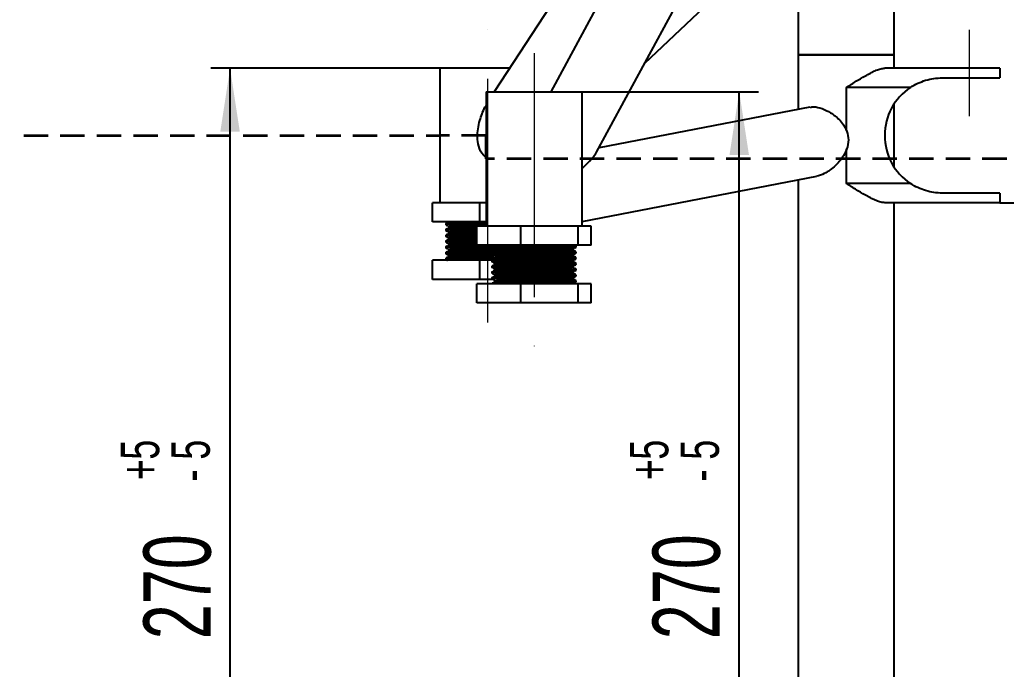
# Model space of a CAD drawing. Header units: millimetres. Extents: x -1160 to 841, y -1082 to 594.
# Drawn here: x 568.2 to 619.6, y 230.1 to 263.9 of the extents above; entities that cross this region are included whole.
import ezdxf

# ---------------------------------------------------------------- set-up
doc = ezdxf.new("R2010")
doc.units = ezdxf.units.MM
doc.linetypes.add('CENTERX2', pattern=[20.32, 12.7, -2.54, 2.54, -2.54])
doc.linetypes.add('HIDDEN', pattern=[1.905, 1.27, -0.635])
doc.layers.add('FORMAT', color=7, linetype='Continuous')
doc.styles.add('SLDTEXTSTYLE1', font='TXT', dxfattribs={"width": 0.7})
doc.dimstyles.new('SLDDIMSTYLE5', dxfattribs={"dimtxt": 3.5, "dimasz": 3.302, "dimexe": 0, "dimexo": 0.0625, "dimgap": 0.875, "dimtad": 1, "dimdec": 0, "dimlfac": 5, "dimrnd": 1e-09, "dimzin": 12, "dimdsep": 46, "dimtxsty": 'SLDTEXTSTYLE1', "dimsah": 1, "dimcen": 0.09, "dimadec": 0, "dimazin": 3, "dimtol": 1, "dimtp": 5, "dimtm": 5, "dimtfac": 1, "dimtdec": 0, "dimtofl": 0, "dimtmove": 0, "dimatfit": 3, "dimfxl": 0, "dimfrac": 2, "dimtolj": 1, "dimtzin": 12, "dimarcsym": 0})
doc.dimstyles.new('SLDDIMSTYLE9', dxfattribs={"dimtxt": 3.5, "dimasz": 3.302, "dimexe": 0, "dimexo": 0.0625, "dimgap": 0.875, "dimtad": 1, "dimdec": 0, "dimlfac": 5, "dimrnd": 1e-09, "dimzin": 12, "dimdsep": 46, "dimtxsty": 'SLDTEXTSTYLE1', "dimsah": 1, "dimcen": 0.09, "dimadec": 0, "dimazin": 3, "dimtol": 1, "dimtp": 2, "dimtfac": 1, "dimtdec": 0, "dimtofl": 0, "dimtmove": 0, "dimatfit": 3, "dimfxl": 0, "dimfrac": 2, "dimtolj": 1, "dimarcsym": 0})

# ---------------------------------------------------------------- blocks, each defined once
blk = doc.blocks.new('_D_23')
at = {"layer": 'FORMAT'}
for p, q in [((619.262, 254.384), (642.262, 254.384)), ((641.262, 220.784), (641.262, 254.384)), ((619.262, 220.784), (642.262, 220.784))]:
    blk.add_line(p, q, dxfattribs=at)
for points in [[(641.262, 254.384), (640.754, 251.082), (641.77, 251.082)], [(641.262, 220.784), (641.77, 224.086), (640.754, 224.086)]]:
    blk.add_solid(points, dxfattribs=at)
at = {"layer": 'FORMAT', "attachment_point": 1, "rotation": 90, "style": 'SLDTEXTSTYLE1'}
for s, insert, char_height in [('2', (635.571, 242.468), 2), ('0', (638.207, 242.468), 2), ('+', (635.571, 241.474), 2), ('168', (636.751, 234.007), 3.5)]:
    blk.add_mtext(s, dxfattribs=dict(at, insert=insert, char_height=char_height))
blk = doc.blocks.new('_D_24')
at = {"layer": 'FORMAT'}
for p, q in [((597.05, 260.164), (606.687, 260.164)), ((605.687, 206.196), (605.687, 260.164)), ((597.507, 206.196), (606.687, 206.196))]:
    blk.add_line(p, q, dxfattribs=at)
for points in [[(605.687, 260.164), (605.179, 256.862), (606.195, 256.862)], [(605.687, 206.196), (606.195, 209.498), (605.179, 209.498)]]:
    blk.add_solid(points, dxfattribs=at)
at = {"layer": 'FORMAT', "attachment_point": 1, "rotation": 90, "style": 'SLDTEXTSTYLE1'}
for s, insert, char_height in [('5', (599.996, 240.998), 2), ('5', (602.632, 240.998), 2), ('+', (599.996, 239.933), 2), ('-', (602.632, 239.862), 2), ('270', (601.175, 231.646), 3.5)]:
    blk.add_mtext(s, dxfattribs=dict(at, insert=insert, char_height=char_height))
blk = doc.blocks.new('_D_25')
at = {"layer": 'FORMAT'}
for p, q in [((590.551, 261.384), (578.171, 261.384)), ((579.171, 207.418), (579.171, 261.384)), ((590.108, 207.418), (578.171, 207.418))]:
    blk.add_line(p, q, dxfattribs=at)
for points in [[(579.171, 261.384), (578.663, 258.082), (579.679, 258.082)], [(579.171, 207.418), (579.679, 210.72), (578.663, 210.72)]]:
    blk.add_solid(points, dxfattribs=at)
at = {"layer": 'FORMAT', "attachment_point": 1, "rotation": 90, "style": 'SLDTEXTSTYLE1'}
for s, insert, char_height in [('5', (573.479, 240.998), 2), ('5', (576.115, 240.998), 2), ('+', (573.479, 239.933), 2), ('-', (576.115, 239.862), 2), ('270', (574.659, 231.646), 3.5)]:
    blk.add_mtext(s, dxfattribs=dict(at, insert=insert, char_height=char_height))
blk = doc.blocks.new('_D_41')
at = {"layer": 'FORMAT'}
for p, q in [((615.61, 292.275), (648.262, 292.275)), ((647.262, 167.893), (647.262, 292.275)), ((613.171, 167.893), (648.262, 167.893))]:
    blk.add_line(p, q, dxfattribs=at)
for points in [[(647.262, 292.275), (646.754, 288.973), (647.77, 288.973)], [(647.262, 167.893), (647.77, 171.195), (646.754, 171.195)]]:
    blk.add_solid(points, dxfattribs=at)
at = {"layer": 'FORMAT', "attachment_point": 1, "rotation": 90, "style": 'SLDTEXTSTYLE1'}
for s, insert, char_height in [('5', (641.571, 238.689), 2), ('5', (644.207, 238.689), 2), ('+', (641.571, 237.624), 2), ('-', (644.207, 237.553), 2), ('620', (642.751, 229.338), 3.5)]:
    blk.add_mtext(s, dxfattribs=dict(at, insert=insert, char_height=char_height))

msp = doc.modelspace()

# ---------------------------------------------------------------- linework, layer by layer
at = {"color": 7, "linetype": 'Continuous', "lineweight": 25}
for p, q in [((606.81232, 281.332134), (592.928417, 260.164384)), ((607.388, 281.454595), (595.87441, 260.164384)), ((598.260451, 257.008526), (609.847658, 278.434866)), ((600.765823, 261.641303), (608.762283, 269.219535)), ((608.762283, 266.598559), (608.762283, 262.083893)), ((613.762283, 262.083893), (613.762283, 266.598559)), ((608.762283, 262.083893), (608.762283, 259.237136)), ((611.262283, 262.083893), (608.762283, 262.083893)), ((608.762283, 262.083893), (613.762283, 262.083893)), ((613.762283, 262.083893), (611.262283, 262.083893)), ((613.762283, 261.383893), (613.762283, 262.083893)), ((590.101343, 261.383748), (590.101343, 254.383748)), ((593.728197, 261.383748), (590.101343, 261.383748)), ((619.262283, 261.383893), (613.262283, 261.383893)), ((619.262283, 261.383893), (619.262283, 260.883893)), ((616.262283, 260.883893), (619.262283, 260.883893)), ((592.500483, 260.164384), (592.500483, 253.164384)), ((592.500483, 260.164384), (597.500483, 260.164384)), ((597.500483, 253.164384), (597.500483, 260.164384)), ((611.262283, 260.383893), (611.262283, 258.122712)), ((614.60397, 260.383893), (611.262283, 260.383893)), ((613.762283, 256.22558), (613.762283, 259.542205)), ((609.36976, 259.353669), (598.3896, 257.247339)), ((611.262283, 257.180351), (611.262283, 255.383893)), ((597.500483, 253.41114), (609.725907, 255.756349)), ((608.762283, 255.571497), (608.762283, 224.403672)), ((614.60397, 255.383893), (611.262283, 255.383893)), ((619.262283, 254.883893), (616.262283, 254.883893)), ((619.262283, 254.883893), (619.262283, 254.383893)), ((589.714641, 253.383748), (589.714641, 254.383748)), ((592.177902, 254.383748), (589.714641, 254.383748)), ((592.177902, 253.383748), (592.177902, 254.383748)), ((592.500483, 254.383748), (592.177902, 254.383748)), ((619.262283, 254.383893), (613.262283, 254.383893)), ((613.762283, 227.783893), (613.762283, 254.383893)), ((592.177902, 253.383748), (589.714641, 253.383748)), ((590.563723, 253.383748), (590.563723, 253.372529)), ((592.500483, 253.383748), (592.177902, 253.383748)), ((590.401343, 253.27776), (590.401343, 253.24026)), ((590.401343, 252.97776), (590.401343, 252.94026)), ((590.563723, 253.14651), (590.563723, 253.072529)), ((590.563723, 252.84651), (590.563723, 252.772529)), ((592.023616, 252.164384), (592.023616, 253.164384)), ((594.314358, 253.164384), (592.023616, 253.164384)), ((594.314358, 252.164384), (594.314358, 253.164384)), ((597.291224, 253.164384), (594.314358, 253.164384)), ((597.291224, 252.164384), (597.291224, 253.164384)), ((597.977349, 253.164384), (597.291224, 253.164384)), ((597.977349, 252.164384), (597.977349, 253.164384)), ((590.401343, 252.67776), (590.401343, 252.64026)), ((590.401343, 252.37776), (590.401343, 252.34026)), ((590.563723, 252.54651), (590.563723, 252.472529)), ((590.401343, 252.07776), (590.401343, 252.04026)), ((590.401343, 251.77776), (590.401343, 251.74026)), ((590.563723, 252.24651), (590.563723, 252.172529)), ((590.563723, 251.94651), (590.563723, 251.872529)), ((594.314358, 252.164384), (592.023616, 252.164384)), ((592.800483, 251.962507), (592.800483, 251.925007)), ((592.90405, 252.164384), (592.962862, 252.130402)), ((592.962862, 252.131321), (592.962862, 252.057197)), ((592.962862, 251.831321), (592.962862, 251.757197)), ((597.291224, 252.164384), (594.314358, 252.164384)), ((597.038103, 251.906321), (597.038103, 251.980402)), ((597.200483, 252.075007), (597.200483, 252.112507)), ((597.200483, 251.775007), (597.200483, 251.812507)), ((597.977349, 252.164384), (597.291224, 252.164384)), ((589.714641, 250.383748), (589.714641, 251.383748)), ((592.177902, 251.383748), (589.714641, 251.383748)), ((590.401343, 251.47776), (590.401343, 251.44026)), ((590.563723, 251.64651), (590.563723, 251.572529)), ((592.177902, 250.383748), (592.177902, 251.383748)), ((592.835733, 251.383748), (592.177902, 251.383748)), ((592.800483, 251.662507), (592.800483, 251.625007)), ((592.800483, 251.362507), (592.800483, 251.325007)), ((592.962862, 251.531321), (592.962862, 251.457197)), ((597.038103, 251.606321), (597.038103, 251.680402)), ((597.038103, 251.306321), (597.038103, 251.380402)), ((597.200483, 251.475007), (597.200483, 251.512507)), ((592.800483, 251.062507), (592.800483, 251.025007)), ((592.800483, 250.762507), (592.800483, 250.725007)), ((592.962862, 251.231321), (592.962862, 251.157197)), ((592.962862, 250.931321), (592.962862, 250.857197)), ((597.038103, 251.006321), (597.038103, 251.080402)), ((597.038103, 250.706321), (597.038103, 250.780402)), ((597.200483, 251.175007), (597.200483, 251.212507)), ((597.200483, 250.875007), (597.200483, 250.912507)), ((592.177902, 250.383748), (589.714641, 250.383748)), ((592.870534, 250.383748), (592.177902, 250.383748)), ((592.800483, 250.462507), (592.800483, 250.425007)), ((592.962862, 250.631321), (592.962862, 250.557197)), ((592.962862, 250.331321), (592.962862, 250.257197)), ((597.038103, 250.406321), (597.038103, 250.480402)), ((597.200483, 250.575007), (597.200483, 250.612507)), ((597.200483, 250.275007), (597.200483, 250.312507)), ((592.023616, 249.164384), (592.023616, 250.164384)), ((594.314358, 250.164384), (592.023616, 250.164384)), ((594.314358, 249.164384), (594.314358, 250.164384)), ((597.291224, 250.164384), (594.314358, 250.164384)), ((597.038103, 250.164384), (597.038103, 250.180402)), ((597.291224, 249.164384), (597.291224, 250.164384)), ((597.977349, 250.164384), (597.291224, 250.164384)), ((597.977349, 249.164384), (597.977349, 250.164384)), ((594.314358, 249.164384), (592.023616, 249.164384)), ((597.291224, 249.164384), (594.314358, 249.164384)), ((597.977349, 249.164384), (597.291224, 249.164384))]:
    msp.add_line(p, q, dxfattribs=at)
at = {"color": 7, "linetype": 'CENTERX2', "lineweight": 18}
for p, q in [((617.662283, 263.383893), (617.662283, 258.883893)), ((595.000483, 262.164384), (595.000483, 246.918769))]:
    msp.add_line(p, q, dxfattribs=at)
at = {"color": 7, "linetype": 'HIDDEN', "lineweight": 35}
for p, q in [((551.27835, 257.883748), (590.101343, 257.883748)), ((592.500483, 257.883748), (590.101343, 257.883748)), ((592.500483, 256.664384), (592.500483, 257.883748)), ((623.426691, 256.664384), (592.500483, 256.664384))]:
    msp.add_line(p, q, dxfattribs=at)
at = {"color": 7, "linetype": 'Continuous', "lineweight": 25}
msp.add_arc((616.262283, 257.883893), 3, 123.5573098, 236.4426902, dxfattribs=at)
msp.add_ellipse((595.000483, 254.764384), major_axis=(3.288682, 2.409375), ratio=0.118075287, start_param=5.485350929, end_param=6.039128074, dxfattribs=at)
for points, knots in [([(611.262283, 260.383893), (611.284657, 260.398043), (611.307457, 260.412464), (611.352563, 260.440979), (611.375079, 260.455208), (611.442529, 260.497797), (611.487363, 260.526058), (611.621527, 260.610348), (611.710521, 260.665888), (611.887933, 260.775043), (611.97635, 260.828663), (612.152956, 260.933152), (612.240692, 260.983738), (612.412593, 261.078944), (612.497151, 261.123814), (612.622052, 261.185746), (612.663362, 261.205489), (612.74536, 261.242849), (612.786036, 261.260451), (612.905254, 261.308702), (612.981627, 261.335178), (613.091454, 261.363432), (613.127442, 261.370945), (613.196968, 261.381179), (613.230322, 261.383893), (613.262283, 261.383893)], [0, 0, 0, 0, 0.03125, 0.03125, 0.0625, 0.0625, 0.125, 0.125, 0.25, 0.25, 0.375, 0.375, 0.5, 0.5, 0.625, 0.625, 0.6875, 0.6875, 0.75, 0.75, 0.875, 0.875, 0.9375, 0.9375, 1, 1, 1, 1]), ([(614.60397, 260.383893), (614.727662, 260.465941), (614.855401, 260.537557), (615.119327, 260.661465), (615.255711, 260.713804), (615.537038, 260.798615), (615.679384, 260.830329), (615.967872, 260.87297), (616.11402, 260.883893), (616.262283, 260.883893)], [0, 0, 0, 0, 0.25, 0.25, 0.5, 0.5, 0.75, 0.75, 1, 1, 1, 1]), ([(592.494974, 256.74395), (592.452042, 256.778593), (592.269168, 256.926162), (592.105126, 257.305638), (592.035474, 257.78276), (592.073655, 258.235868), (592.198387, 258.757302), (592.335749, 259.171198), (592.481365, 259.414436), (592.500483, 259.44637)], [0, 0, 0, 0, 0.0567144808, 0.2415835961, 0.4062762512, 0.55483504, 0.7072065416, 0.9615609107, 1, 1, 1, 1]), ([(609.382556, 259.33549), (609.412408, 259.347533), (609.546127, 259.401481), (609.888193, 259.333523), (610.345933, 259.149987), (610.820145, 258.81439), (611.190665, 258.379274), (611.379503, 257.882693), (611.37483, 257.386081), (611.158846, 256.834117), (610.805341, 256.392244), (610.428361, 256.075948), (610.091751, 255.86225), (609.856918, 255.7949), (609.726173, 255.757403)], [0, 0, 0, 0, 0.0264398992, 0.1184341597, 0.207420321, 0.3049213294, 0.4154476759, 0.4925301949, 0.5699168576, 0.6620198411, 0.78882024, 0.8520487767, 0.9176270975, 1, 1, 1, 1]), ([(613.262283, 254.383893), (613.198119, 254.383893), (613.129275, 254.394686), (613.019091, 254.422938), (612.981129, 254.434441), (612.904424, 254.46054), (612.865498, 254.475178), (612.747003, 254.523124), (612.665726, 254.560425), (612.540337, 254.622538), (612.497823, 254.644355), (612.412616, 254.689328), (612.369858, 254.712512), (612.155195, 254.83139), (611.980676, 254.935718), (611.712996, 255.100357), (611.62283, 255.15662), (611.487847, 255.241422), (611.442814, 255.269809), (611.375175, 255.312517), (611.352613, 255.326775), (611.307455, 255.355323), (611.28465, 255.369747), (611.262283, 255.383893)], [0, 0, 0, 0, 0.125, 0.125, 0.1875, 0.1875, 0.25, 0.25, 0.375, 0.375, 0.4375, 0.4375, 0.5, 0.5, 0.75, 0.75, 0.875, 0.875, 0.9375, 0.9375, 0.96875, 0.96875, 1, 1, 1, 1]), ([(616.262283, 254.883893), (616.114015, 254.883893), (615.967873, 254.894816), (615.679418, 254.93745), (615.537099, 254.969157), (615.25584, 255.053937), (615.119365, 255.106304), (614.855405, 255.230225), (614.727659, 255.301847), (614.60397, 255.383893)], [0, 0, 0, 0, 0.25, 0.25, 0.5, 0.5, 0.75, 0.75, 1, 1, 1, 1]), ([(590.565509, 253.373561), (590.538425, 253.35791), (590.484256, 253.326609), (590.430085, 253.29531), (590.402999, 253.279661)], [0, 0, 0, 0, 0.499988501, 1, 1, 1, 1]), ([(592.500483, 253.350511), (592.433238, 253.349011), (592.175196, 253.343252), (591.738963, 253.333753), (591.237564, 253.32154), (590.827163, 253.308456), (590.546297, 253.296248), (590.404488, 253.286184), (590.416598, 253.279841), (590.42057, 253.27776)], [0, 0, 0, 0, 0.06016503, 0.230873838, 0.401582645, 0.575257403, 0.74596621, 0.916675017, 1, 1, 1, 1]), ([(592.500483, 253.313011), (592.433238, 253.311511), (592.175196, 253.305752), (591.738963, 253.296253), (591.237564, 253.28404), (590.827163, 253.270956), (590.546297, 253.258748), (590.404488, 253.248684), (590.416598, 253.242341), (590.42057, 253.24026)], [0, 0, 0, 0, 0.06016503, 0.230873838, 0.401582645, 0.575257403, 0.74596621, 0.916675017, 1, 1, 1, 1]), ([(590.646222, 253.383748), (590.61745, 253.381759), (590.569521, 253.378446), (590.577776, 253.374955), (590.581076, 253.373559)], [0, 0, 0, 0, 0.600318202, 1, 1, 1, 1]), ([(590.402997, 253.23836), (590.430083, 253.22271), (590.483659, 253.191755), (590.537233, 253.160797), (590.563723, 253.145491)], [0, 0, 0, 0, 0.505562814, 1, 1, 1, 1]), ([(590.402997, 252.93836), (590.430083, 252.92271), (590.483659, 252.891755), (590.537233, 252.860797), (590.563723, 252.845491)], [0, 0, 0, 0, 0.505562814, 1, 1, 1, 1]), ([(590.565509, 253.073561), (590.538425, 253.05791), (590.484256, 253.026609), (590.430085, 252.99531), (590.402999, 252.979661)], [0, 0, 0, 0, 0.499988501, 1, 1, 1, 1]), ([(592.023616, 253.039882), (591.930728, 253.037833), (591.65186, 253.031682), (591.238925, 253.021556), (590.826803, 253.008452), (590.546394, 252.996249), (590.404478, 252.986184), (590.416595, 252.979841), (590.42057, 252.97776)], [0, 0, 0, 0, 0.099791529, 0.299594269, 0.502868446, 0.702671186, 0.902473925, 1, 1, 1, 1]), ([(592.023616, 253.002382), (591.930728, 253.000333), (591.65186, 252.994182), (591.238925, 252.984056), (590.826803, 252.970952), (590.546394, 252.958749), (590.404478, 252.948684), (590.416595, 252.942341), (590.42057, 252.94026)], [0, 0, 0, 0, 0.099791529, 0.299594269, 0.502868446, 0.702671186, 0.902473925, 1, 1, 1, 1]), ([(592.023616, 252.907605), (591.952092, 252.9059), (591.70857, 252.900093), (591.339724, 252.890306), (590.957716, 252.877201), (590.698085, 252.864999), (590.566625, 252.854934), (590.577849, 252.848591), (590.581531, 252.84651)], [0, 0, 0, 0, 0.084497854, 0.287696002, 0.494425153, 0.6976233, 0.900821448, 1, 1, 1, 1]), ([(592.500483, 253.219082), (592.440693, 253.217642), (592.204202, 253.211944), (591.802626, 253.202504), (591.33822, 253.19029), (590.958115, 253.177206), (590.697977, 253.164998), (590.566637, 253.154934), (590.577852, 253.148591), (590.581531, 253.14651)], [0, 0, 0, 0, 0.057901524, 0.229022124, 0.400142724, 0.574236911, 0.745357511, 0.916478111, 1, 1, 1, 1]), ([(592.023616, 253.132605), (591.95209, 253.1309), (591.70856, 253.125093), (591.339833, 253.115306), (590.957314, 253.102203), (590.699553, 253.089993), (590.571217, 253.0806), (590.579127, 253.074951), (590.581076, 253.073559)], [0, 0, 0, 0, 0.0873580425, 0.2974342951, 0.5111610725, 0.7212373251, 0.9313135777, 1, 1, 1, 1]), ([(592.023616, 252.832605), (591.95209, 252.8309), (591.70856, 252.825093), (591.339833, 252.815306), (590.957314, 252.802203), (590.699553, 252.789993), (590.571217, 252.7806), (590.579127, 252.774951), (590.581076, 252.773559)], [0, 0, 0, 0, 0.0873580425, 0.2974342951, 0.5111610725, 0.7212373251, 0.9313135777, 1, 1, 1, 1]), ([(590.402997, 252.63836), (590.430083, 252.62271), (590.483659, 252.591755), (590.537233, 252.560797), (590.563723, 252.545491)], [0, 0, 0, 0, 0.505562814, 1, 1, 1, 1]), ([(590.402997, 252.33836), (590.430083, 252.32271), (590.483659, 252.291755), (590.537233, 252.260797), (590.563723, 252.245491)], [0, 0, 0, 0, 0.505562814, 1, 1, 1, 1]), ([(590.565509, 252.773561), (590.538425, 252.75791), (590.484256, 252.726609), (590.430085, 252.69531), (590.402999, 252.679661)], [0, 0, 0, 0, 0.499988501, 1, 1, 1, 1]), ([(590.565509, 252.473561), (590.538425, 252.45791), (590.484256, 252.426609), (590.430085, 252.39531), (590.402999, 252.379661)], [0, 0, 0, 0, 0.499988501, 1, 1, 1, 1]), ([(592.023616, 252.739882), (591.930728, 252.737833), (591.65186, 252.731682), (591.238925, 252.721556), (590.826803, 252.708452), (590.546394, 252.696249), (590.404478, 252.686184), (590.416595, 252.679841), (590.42057, 252.67776)], [0, 0, 0, 0, 0.099791529, 0.299594269, 0.502868446, 0.702671186, 0.902473925, 1, 1, 1, 1]), ([(592.023616, 252.702382), (591.930728, 252.700333), (591.65186, 252.694182), (591.238925, 252.684056), (590.826803, 252.670952), (590.546394, 252.658749), (590.404478, 252.648684), (590.416595, 252.642341), (590.42057, 252.64026)], [0, 0, 0, 0, 0.099791529, 0.299594269, 0.502868446, 0.702671186, 0.902473925, 1, 1, 1, 1]), ([(592.023616, 252.439882), (591.930728, 252.437833), (591.65186, 252.431682), (591.238925, 252.421556), (590.826803, 252.408452), (590.546394, 252.396249), (590.404478, 252.386184), (590.416595, 252.379841), (590.42057, 252.37776)], [0, 0, 0, 0, 0.099791529, 0.2995942686, 0.5028684463, 0.7026711859, 0.9024739254, 1, 1, 1, 1]), ([(592.023616, 252.402382), (591.930728, 252.400333), (591.65186, 252.394182), (591.238925, 252.384056), (590.826803, 252.370952), (590.546394, 252.358749), (590.404478, 252.348684), (590.416595, 252.342341), (590.42057, 252.34026)], [0, 0, 0, 0, 0.099791529, 0.299594269, 0.502868446, 0.702671186, 0.902473925, 1, 1, 1, 1]), ([(592.023616, 252.607605), (591.952092, 252.6059), (591.70857, 252.600093), (591.339724, 252.590306), (590.957716, 252.577201), (590.698085, 252.564999), (590.566625, 252.554934), (590.577849, 252.548591), (590.581531, 252.54651)], [0, 0, 0, 0, 0.084497854, 0.287696002, 0.494425153, 0.6976233, 0.900821448, 1, 1, 1, 1]), ([(592.023616, 252.307605), (591.952092, 252.3059), (591.70857, 252.300093), (591.339724, 252.290306), (590.957716, 252.277201), (590.698085, 252.264999), (590.566625, 252.254934), (590.577849, 252.248591), (590.581531, 252.24651)], [0, 0, 0, 0, 0.084497854, 0.287696002, 0.494425153, 0.6976233, 0.900821448, 1, 1, 1, 1]), ([(592.023616, 252.532605), (591.95209, 252.5309), (591.70856, 252.525093), (591.339833, 252.515306), (590.957314, 252.502203), (590.699553, 252.489993), (590.571217, 252.4806), (590.579127, 252.474951), (590.581076, 252.473559)], [0, 0, 0, 0, 0.087358043, 0.297434295, 0.511161073, 0.721237325, 0.931313578, 1, 1, 1, 1]), ([(590.402997, 252.03836), (590.430083, 252.02271), (590.483659, 251.991755), (590.537233, 251.960797), (590.563723, 251.945491)], [0, 0, 0, 0, 0.5055628137, 1, 1, 1, 1]), ([(590.565509, 252.173561), (590.538425, 252.15791), (590.484256, 252.126609), (590.430085, 252.09531), (590.402999, 252.079661)], [0, 0, 0, 0, 0.499988501, 1, 1, 1, 1]), ([(590.565509, 251.873561), (590.538425, 251.85791), (590.484256, 251.826609), (590.430085, 251.79531), (590.402999, 251.779661)], [0, 0, 0, 0, 0.499988501, 1, 1, 1, 1]), ([(592.930622, 252.160089), (592.91383, 252.159716), (592.710105, 252.155187), (592.296916, 252.145919), (591.739385, 252.133758), (591.237449, 252.121538), (590.827194, 252.108456), (590.546288, 252.096247), (590.404489, 252.086184), (590.416598, 252.079841), (590.42057, 252.07776)], [0, 0, 0, 0, 0.013816933, 0.167632477, 0.31882122, 0.470009962, 0.623825507, 0.775014249, 0.926202991, 1, 1, 1, 1]), ([(592.962862, 252.123306), (592.935371, 252.122695), (592.721133, 252.117933), (592.297085, 252.108423), (591.739339, 252.096257), (591.237462, 252.084039), (590.827191, 252.070956), (590.546289, 252.058747), (590.404489, 252.048684), (590.416598, 252.042341), (590.42057, 252.04026)], [0, 0, 0, 0, 0.0224457249, 0.174915432, 0.3247813202, 0.4746472083, 0.6271169155, 0.7769828036, 0.9268486918, 1, 1, 1, 1]), ([(592.930622, 251.860089), (592.91383, 251.859716), (592.710105, 251.855187), (592.296916, 251.845919), (591.739385, 251.833758), (591.237449, 251.821538), (590.827194, 251.808456), (590.546288, 251.796247), (590.404489, 251.786184), (590.416598, 251.779841), (590.42057, 251.77776)], [0, 0, 0, 0, 0.0138169326, 0.1676324775, 0.3188212196, 0.4700099618, 0.6238255067, 0.7750142489, 0.9262029911, 1, 1, 1, 1]), ([(592.962862, 251.823306), (592.935371, 251.822695), (592.721133, 251.817933), (592.297085, 251.808423), (591.739339, 251.796257), (591.237462, 251.784039), (590.827191, 251.770956), (590.546289, 251.758747), (590.404489, 251.748684), (590.416598, 251.742341), (590.42057, 251.74026)], [0, 0, 0, 0, 0.022445725, 0.174915432, 0.32478132, 0.474647208, 0.627116915, 0.776982804, 0.926848692, 1, 1, 1, 1]), ([(592.914103, 252.029026), (592.895966, 252.028591), (592.704739, 252.024001), (592.319429, 252.01467), (591.802993, 252.002508), (591.338119, 251.990288), (590.958142, 251.977206), (590.69797, 251.964997), (590.566637, 251.954934), (590.577852, 251.948591), (590.581531, 251.94651)], [0, 0, 0, 0, 0.0160814, 0.16954461, 0.320386616, 0.471228623, 0.624691833, 0.775533839, 0.926375846, 1, 1, 1, 1]), ([(592.023616, 252.232605), (591.95209, 252.2309), (591.70856, 252.225093), (591.339833, 252.215306), (590.957314, 252.202203), (590.699553, 252.189993), (590.571217, 252.1806), (590.579127, 252.174951), (590.581076, 252.173559)], [0, 0, 0, 0, 0.087358043, 0.297434295, 0.511161073, 0.721237325, 0.931313578, 1, 1, 1, 1]), ([(592.815917, 251.951667), (592.650403, 251.947673), (592.307835, 251.939405), (591.802269, 251.927489), (591.338416, 251.915293), (590.957691, 251.902206), (590.69945, 251.889993), (590.571224, 251.8806), (590.579128, 251.874951), (590.581076, 251.873559)], [0, 0, 0, 0, 0.14887699, 0.308133988, 0.467390987, 0.629415417, 0.788672416, 0.947929415, 1, 1, 1, 1]), ([(597.190868, 252.112507), (597.184416, 252.109076), (597.170218, 252.101526), (596.968032, 252.089087), (596.635975, 252.076884), (596.189077, 252.064676), (595.661756, 252.051591), (595.089229, 252.039384), (594.510841, 252.027176), (593.965315, 252.014091), (593.49184, 252.001882), (593.116809, 251.989682), (592.884491, 251.976571), (592.78387, 251.967856), (592.807028, 251.963133), (592.810097, 251.962507)], [0, 0, 0, 0, 0.070192055, 0.154485071, 0.237338563, 0.320192055, 0.404485071, 0.487338563, 0.570192055, 0.654485071, 0.737338563, 0.820192055, 0.904485071, 0.987338563, 1, 1, 1, 1]), ([(597.183689, 252.073293), (597.177684, 252.070425), (597.163046, 252.063433), (596.967225, 252.051583), (596.63619, 252.039385), (596.189018, 252.027176), (595.661772, 252.014091), (595.089225, 252.001884), (594.510842, 251.989676), (593.965315, 251.976591), (593.49184, 251.964382), (593.116809, 251.952182), (592.884491, 251.939071), (592.78387, 251.930356), (592.807028, 251.925633), (592.810097, 251.925007)], [0, 0, 0, 0, 0.059318474, 0.144597249, 0.228419667, 0.312242084, 0.397520859, 0.481343276, 0.565165693, 0.650444468, 0.734266885, 0.818089302, 0.903368077, 0.987190495, 1, 1, 1, 1]), ([(597.190868, 251.812507), (597.184416, 251.809076), (597.170218, 251.801526), (596.968032, 251.789087), (596.635975, 251.776884), (596.189077, 251.764676), (595.661756, 251.751591), (595.089229, 251.739384), (594.510841, 251.727176), (593.965315, 251.714091), (593.49184, 251.701882), (593.116809, 251.689682), (592.884491, 251.676571), (592.78387, 251.667856), (592.807028, 251.663133), (592.810097, 251.662507)], [0, 0, 0, 0, 0.070192055, 0.154485071, 0.237338563, 0.320192055, 0.404485071, 0.487338563, 0.570192055, 0.654485071, 0.737338563, 0.820192055, 0.904485071, 0.987338563, 1, 1, 1, 1]), ([(597.183689, 251.773293), (597.177684, 251.770425), (597.163046, 251.763433), (596.967225, 251.751583), (596.63619, 251.739385), (596.189018, 251.727176), (595.661772, 251.714091), (595.089225, 251.701884), (594.510842, 251.689676), (593.965315, 251.676591), (593.49184, 251.664382), (593.116809, 251.652182), (592.884491, 251.639071), (592.78387, 251.630356), (592.807028, 251.625633), (592.810097, 251.625007)], [0, 0, 0, 0, 0.059318474, 0.144597249, 0.228419667, 0.312242084, 0.397520859, 0.481343276, 0.565165693, 0.650444468, 0.734266885, 0.818089302, 0.903368077, 0.987190495, 1, 1, 1, 1]), ([(592.96437, 252.058069), (592.93729, 252.042422), (592.883128, 252.011129), (592.828964, 251.979838), (592.801882, 251.964192)], [0, 0, 0, 0, 0.4999902506, 1, 1, 1, 1]), ([(592.96437, 251.758069), (592.93729, 251.742422), (592.883128, 251.711129), (592.828964, 251.679838), (592.801882, 251.664192)], [0, 0, 0, 0, 0.4999902506, 1, 1, 1, 1]), ([(592.801889, 251.923408), (592.828972, 251.907761), (592.882631, 251.87676), (592.936288, 251.845757), (592.962862, 251.830402)], [0, 0, 0, 0, 0.504744405, 1, 1, 1, 1]), ([(596.290946, 252.164384), (596.226328, 252.162389), (596.027841, 252.156263), (595.609966, 252.145326), (595.083469, 252.133137), (594.546776, 252.120925), (594.04173, 252.107841), (593.603352, 252.095632), (593.255181, 252.083432), (593.043177, 252.070318), (592.948583, 252.062214), (592.964587, 252.058107), (592.964639, 252.058094)], [0, 0, 0, 0, 0.057461221, 0.176501997, 0.293509517, 0.410517037, 0.529557813, 0.646565333, 0.763572853, 0.882613629, 0.999621149, 1, 1, 1, 1]), ([(597.029268, 251.906275), (597.023289, 251.902838), (597.010143, 251.895282), (596.822817, 251.882837), (596.51526, 251.870634), (596.101347, 251.858426), (595.61295, 251.845341), (595.082676, 251.833134), (594.546992, 251.820926), (594.041672, 251.807841), (593.603368, 251.795632), (593.255177, 251.783432), (593.043179, 251.770318), (592.948583, 251.762214), (592.964587, 251.758107), (592.964639, 251.758094)], [0, 0, 0, 0, 0.071188529, 0.156528835, 0.240411499, 0.324294164, 0.409634469, 0.493517133, 0.577399798, 0.662740103, 0.746622767, 0.830505432, 0.915845737, 0.999728401, 1, 1, 1, 1]), ([(597.022201, 251.979454), (597.016665, 251.976615), (597.003085, 251.969652), (596.82202, 251.957833), (596.515472, 251.945636), (596.101289, 251.933426), (595.612964, 251.920341), (595.082675, 251.908134), (594.546981, 251.895926), (594.04172, 251.882841), (593.603192, 251.870632), (593.255838, 251.858432), (593.040681, 251.845321), (592.947483, 251.836609), (592.968905, 251.831889), (592.971732, 251.831266)], [0, 0, 0, 0, 0.058746849, 0.14408323, 0.227962037, 0.311840845, 0.397177226, 0.481056033, 0.56493484, 0.650271222, 0.734150029, 0.818028836, 0.903365217, 0.987244025, 1, 1, 1, 1]), ([(593.44591, 252.164384), (593.387617, 252.16239), (593.208559, 252.156265), (593.044565, 252.145306), (592.947372, 252.13661), (592.968892, 252.131889), (592.971732, 252.131266)], [0, 0, 0, 0, 0.1845825876, 0.5669770819, 0.9428401504, 1, 1, 1, 1]), ([(597.036579, 251.979522), (597.063661, 251.99517), (597.117826, 252.026466), (597.171993, 252.057761), (597.199076, 252.073408)], [0, 0, 0, 0, 0.499989679, 1, 1, 1, 1]), ([(597.036579, 251.679522), (597.063661, 251.69517), (597.117826, 251.726466), (597.171993, 251.757761), (597.199076, 251.773408)], [0, 0, 0, 0, 0.499989679, 1, 1, 1, 1]), ([(597.199083, 251.814192), (597.172001, 251.829838), (597.11834, 251.860839), (597.064681, 251.891841), (597.038103, 251.907197)], [0, 0, 0, 0, 0.504693534, 1, 1, 1, 1]), ([(597.199083, 252.114192), (597.172001, 252.129837), (597.143041, 252.146568), (597.114083, 252.163299), (597.112206, 252.164384)], [0, 0, 0, 0, 0.9351826, 1, 1, 1, 1]), ([(590.402997, 251.73836), (590.430083, 251.72271), (590.483659, 251.691755), (590.537233, 251.660797), (590.563723, 251.645491)], [0, 0, 0, 0, 0.505562814, 1, 1, 1, 1]), ([(590.402997, 251.43836), (590.430083, 251.42271), (590.461589, 251.404507), (590.493094, 251.386302), (590.497514, 251.383748)], [0, 0, 0, 0, 0.859712115, 1, 1, 1, 1]), ([(590.565509, 251.573561), (590.538425, 251.55791), (590.484256, 251.526609), (590.430085, 251.49531), (590.402999, 251.479661)], [0, 0, 0, 0, 0.499988501, 1, 1, 1, 1]), ([(592.930622, 251.560089), (592.91383, 251.559716), (592.710105, 251.555187), (592.296916, 251.545919), (591.739385, 251.533758), (591.237449, 251.521538), (590.827194, 251.508456), (590.546288, 251.496247), (590.404489, 251.486184), (590.416598, 251.479841), (590.42057, 251.47776)], [0, 0, 0, 0, 0.013816933, 0.167632477, 0.31882122, 0.470009962, 0.623825507, 0.775014249, 0.926202991, 1, 1, 1, 1]), ([(592.962862, 251.523306), (592.935371, 251.522695), (592.721133, 251.517933), (592.297085, 251.508423), (591.739339, 251.496257), (591.237462, 251.484039), (590.827191, 251.470956), (590.546289, 251.458747), (590.404489, 251.448684), (590.416598, 251.442341), (590.42057, 251.44026)], [0, 0, 0, 0, 0.0224457249, 0.174915432, 0.3247813202, 0.4746472083, 0.6271169155, 0.7769828036, 0.9268486918, 1, 1, 1, 1]), ([(592.914103, 251.729026), (592.895966, 251.728591), (592.704739, 251.724001), (592.319429, 251.71467), (591.802993, 251.702508), (591.338119, 251.690288), (590.958142, 251.677206), (590.69797, 251.664997), (590.566637, 251.654934), (590.577852, 251.648591), (590.581531, 251.64651)], [0, 0, 0, 0, 0.0160814, 0.16954461, 0.320386616, 0.471228623, 0.624691833, 0.775533839, 0.926375846, 1, 1, 1, 1]), ([(592.815917, 251.651667), (592.650403, 251.647673), (592.307835, 251.639405), (591.802269, 251.627489), (591.338416, 251.615293), (590.957691, 251.602206), (590.69945, 251.589993), (590.571224, 251.5806), (590.579128, 251.574951), (590.581076, 251.573559)], [0, 0, 0, 0, 0.14887699, 0.308133988, 0.467390987, 0.629415417, 0.788672416, 0.947929415, 1, 1, 1, 1]), ([(592.914103, 251.429026), (592.895967, 251.428591), (592.704757, 251.424001), (592.318468, 251.41467), (591.806339, 251.402508), (591.40663, 251.392348), (591.226327, 251.385917), (591.165534, 251.383748)], [0, 0, 0, 0, 0.02934775, 0.309410427, 0.58468954, 0.859968653, 1, 1, 1, 1]), ([(597.190868, 251.512507), (597.184416, 251.509076), (597.170218, 251.501526), (596.968032, 251.489087), (596.635975, 251.476884), (596.189077, 251.464676), (595.661756, 251.451591), (595.089229, 251.439384), (594.510841, 251.427176), (593.965315, 251.414091), (593.49184, 251.401882), (593.116809, 251.389682), (592.884491, 251.376571), (592.78387, 251.367856), (592.807028, 251.363133), (592.810097, 251.362507)], [0, 0, 0, 0, 0.070192055, 0.154485071, 0.237338563, 0.320192055, 0.404485071, 0.487338563, 0.570192055, 0.654485071, 0.737338563, 0.820192055, 0.904485071, 0.987338563, 1, 1, 1, 1]), ([(597.183689, 251.473293), (597.177684, 251.470425), (597.163046, 251.463433), (596.967225, 251.451583), (596.63619, 251.439385), (596.189018, 251.427176), (595.661772, 251.414091), (595.089225, 251.401884), (594.510842, 251.389676), (593.965315, 251.376591), (593.49184, 251.364382), (593.116809, 251.352182), (592.884491, 251.339071), (592.78387, 251.330356), (592.807028, 251.325633), (592.810097, 251.325007)], [0, 0, 0, 0, 0.059318474, 0.144597249, 0.228419667, 0.312242084, 0.397520859, 0.481343276, 0.565165693, 0.650444468, 0.734266885, 0.818089302, 0.903368077, 0.987190495, 1, 1, 1, 1]), ([(592.96437, 251.458069), (592.93729, 251.442422), (592.883128, 251.411129), (592.828964, 251.379838), (592.801882, 251.364192)], [0, 0, 0, 0, 0.499990251, 1, 1, 1, 1]), ([(592.801889, 251.623408), (592.828972, 251.607761), (592.882631, 251.57676), (592.936288, 251.545757), (592.962862, 251.530402)], [0, 0, 0, 0, 0.504744405, 1, 1, 1, 1]), ([(592.801889, 251.323408), (592.828972, 251.307761), (592.882631, 251.27676), (592.936288, 251.245757), (592.962862, 251.230402)], [0, 0, 0, 0, 0.504744405, 1, 1, 1, 1]), ([(597.029268, 251.606275), (597.023289, 251.602838), (597.010143, 251.595282), (596.822817, 251.582837), (596.51526, 251.570634), (596.101347, 251.558426), (595.61295, 251.545341), (595.082676, 251.533134), (594.546992, 251.520926), (594.041672, 251.507841), (593.603368, 251.495632), (593.255177, 251.483432), (593.043179, 251.470318), (592.948583, 251.462214), (592.964587, 251.458107), (592.964639, 251.458094)], [0, 0, 0, 0, 0.071188529, 0.156528835, 0.240411499, 0.324294164, 0.409634469, 0.493517133, 0.577399798, 0.662740103, 0.746622767, 0.830505432, 0.915845737, 0.999728401, 1, 1, 1, 1]), ([(597.029268, 251.306275), (597.023289, 251.302838), (597.010143, 251.295282), (596.822817, 251.282837), (596.51526, 251.270634), (596.101347, 251.258426), (595.61295, 251.245341), (595.082676, 251.233134), (594.546992, 251.220926), (594.041672, 251.207841), (593.603368, 251.195632), (593.255177, 251.183432), (593.043179, 251.170318), (592.948583, 251.162214), (592.964587, 251.158107), (592.964639, 251.158094)], [0, 0, 0, 0, 0.071188529, 0.156528835, 0.240411499, 0.324294164, 0.409634469, 0.493517133, 0.577399798, 0.662740103, 0.746622767, 0.830505432, 0.915845737, 0.999728401, 1, 1, 1, 1]), ([(597.022201, 251.679454), (597.016665, 251.676615), (597.003085, 251.669652), (596.82202, 251.657833), (596.515472, 251.645636), (596.101289, 251.633426), (595.612964, 251.620341), (595.082675, 251.608134), (594.546981, 251.595926), (594.04172, 251.582841), (593.603192, 251.570632), (593.255838, 251.558432), (593.040681, 251.545321), (592.947483, 251.536609), (592.968905, 251.531889), (592.971732, 251.531266)], [0, 0, 0, 0, 0.058746849, 0.14408323, 0.227962037, 0.311840845, 0.397177226, 0.481056033, 0.56493484, 0.650271222, 0.734150029, 0.818028836, 0.903365217, 0.987244025, 1, 1, 1, 1]), ([(597.022201, 251.379454), (597.016665, 251.376615), (597.003085, 251.369652), (596.82202, 251.357833), (596.515472, 251.345636), (596.101289, 251.333426), (595.612964, 251.320341), (595.082675, 251.308134), (594.546981, 251.295926), (594.04172, 251.282841), (593.603192, 251.270632), (593.255838, 251.258432), (593.040681, 251.245321), (592.947483, 251.236609), (592.968905, 251.231889), (592.971732, 251.231266)], [0, 0, 0, 0, 0.058746849, 0.14408323, 0.227962037, 0.311840845, 0.397177226, 0.481056033, 0.56493484, 0.650271222, 0.734150029, 0.818028836, 0.903365217, 0.987244025, 1, 1, 1, 1]), ([(597.036579, 251.379522), (597.063661, 251.39517), (597.117826, 251.426466), (597.171993, 251.457761), (597.199076, 251.473408)], [0, 0, 0, 0, 0.499989679, 1, 1, 1, 1]), ([(597.199083, 251.514192), (597.172001, 251.529838), (597.11834, 251.560839), (597.064681, 251.591841), (597.038103, 251.607197)], [0, 0, 0, 0, 0.5046935335, 1, 1, 1, 1]), ([(597.199083, 251.214192), (597.172001, 251.229838), (597.11834, 251.260839), (597.064681, 251.291841), (597.038103, 251.307197)], [0, 0, 0, 0, 0.504693534, 1, 1, 1, 1]), ([(597.190868, 251.212507), (597.184416, 251.209076), (597.170218, 251.201526), (596.968032, 251.189087), (596.635975, 251.176884), (596.189077, 251.164676), (595.661756, 251.151591), (595.089229, 251.139384), (594.510841, 251.127176), (593.965315, 251.114091), (593.49184, 251.101882), (593.116809, 251.089682), (592.884491, 251.076571), (592.78387, 251.067856), (592.807028, 251.063133), (592.810097, 251.062507)], [0, 0, 0, 0, 0.070192055, 0.154485071, 0.237338563, 0.320192055, 0.404485071, 0.487338563, 0.570192055, 0.654485071, 0.737338563, 0.820192055, 0.904485071, 0.987338563, 1, 1, 1, 1]), ([(597.183689, 251.173293), (597.177684, 251.170425), (597.163046, 251.163433), (596.967225, 251.151583), (596.63619, 251.139385), (596.189018, 251.127176), (595.661772, 251.114091), (595.089225, 251.101884), (594.510842, 251.089676), (593.965315, 251.076591), (593.49184, 251.064382), (593.116809, 251.052182), (592.884491, 251.039071), (592.78387, 251.030356), (592.807028, 251.025633), (592.810097, 251.025007)], [0, 0, 0, 0, 0.059318474, 0.144597249, 0.228419667, 0.312242084, 0.397520859, 0.481343276, 0.565165693, 0.650444468, 0.734266885, 0.818089302, 0.903368077, 0.987190495, 1, 1, 1, 1]), ([(597.190868, 250.912507), (597.184416, 250.909076), (597.170218, 250.901526), (596.968032, 250.889087), (596.635975, 250.876884), (596.189077, 250.864676), (595.661756, 250.851591), (595.089229, 250.839384), (594.510841, 250.827176), (593.965315, 250.814091), (593.49184, 250.801882), (593.116809, 250.789682), (592.884491, 250.776571), (592.78387, 250.767856), (592.807028, 250.763133), (592.810097, 250.762507)], [0, 0, 0, 0, 0.070192055, 0.154485071, 0.237338563, 0.320192055, 0.404485071, 0.487338563, 0.570192055, 0.654485071, 0.737338563, 0.820192055, 0.904485071, 0.987338563, 1, 1, 1, 1]), ([(597.183689, 250.873293), (597.177684, 250.870425), (597.163046, 250.863433), (596.967225, 250.851583), (596.63619, 250.839385), (596.189018, 250.827176), (595.661772, 250.814091), (595.089225, 250.801884), (594.510842, 250.789676), (593.965315, 250.776591), (593.49184, 250.764382), (593.116809, 250.752182), (592.884491, 250.739071), (592.78387, 250.730356), (592.807028, 250.725633), (592.810097, 250.725007)], [0, 0, 0, 0, 0.059318474, 0.144597249, 0.228419667, 0.312242084, 0.397520859, 0.481343276, 0.565165693, 0.650444468, 0.734266885, 0.818089302, 0.903368077, 0.987190495, 1, 1, 1, 1]), ([(592.96437, 251.158069), (592.93729, 251.142422), (592.883128, 251.111129), (592.828964, 251.079838), (592.801882, 251.064192)], [0, 0, 0, 0, 0.499990251, 1, 1, 1, 1]), ([(592.96437, 250.858069), (592.93729, 250.842422), (592.883128, 250.811129), (592.828964, 250.779838), (592.801882, 250.764192)], [0, 0, 0, 0, 0.499990251, 1, 1, 1, 1]), ([(592.801889, 251.023408), (592.828972, 251.007761), (592.882631, 250.97676), (592.936288, 250.945757), (592.962862, 250.930402)], [0, 0, 0, 0, 0.504744405, 1, 1, 1, 1]), ([(597.029268, 251.006275), (597.023289, 251.002838), (597.010143, 250.995282), (596.822817, 250.982837), (596.51526, 250.970634), (596.101347, 250.958426), (595.61295, 250.945341), (595.082676, 250.933134), (594.546992, 250.920926), (594.041672, 250.907841), (593.603368, 250.895632), (593.255177, 250.883432), (593.043179, 250.870318), (592.948583, 250.862214), (592.964587, 250.858107), (592.964639, 250.858094)], [0, 0, 0, 0, 0.071188529, 0.156528835, 0.240411499, 0.324294164, 0.409634469, 0.493517133, 0.577399798, 0.662740103, 0.746622767, 0.830505432, 0.915845737, 0.999728401, 1, 1, 1, 1]), ([(597.022201, 251.079454), (597.016665, 251.076615), (597.003085, 251.069652), (596.82202, 251.057833), (596.515472, 251.045636), (596.101289, 251.033426), (595.612964, 251.020341), (595.082675, 251.008134), (594.546981, 250.995926), (594.04172, 250.982841), (593.603192, 250.970632), (593.255838, 250.958432), (593.040681, 250.945321), (592.947483, 250.936609), (592.968905, 250.931889), (592.971732, 250.931266)], [0, 0, 0, 0, 0.058746849, 0.14408323, 0.227962037, 0.311840845, 0.397177226, 0.481056033, 0.56493484, 0.650271222, 0.734150029, 0.818028836, 0.903365217, 0.987244025, 1, 1, 1, 1]), ([(597.022201, 250.779454), (597.016665, 250.776615), (597.003085, 250.769652), (596.82202, 250.757833), (596.515472, 250.745636), (596.101289, 250.733426), (595.612964, 250.720341), (595.082675, 250.708134), (594.546981, 250.695926), (594.04172, 250.682841), (593.603192, 250.670632), (593.255838, 250.658432), (593.040681, 250.645321), (592.947483, 250.636609), (592.968905, 250.631889), (592.971732, 250.631266)], [0, 0, 0, 0, 0.058746849, 0.14408323, 0.227962037, 0.311840845, 0.397177226, 0.481056033, 0.56493484, 0.650271222, 0.734150029, 0.818028836, 0.903365217, 0.987244025, 1, 1, 1, 1]), ([(597.036579, 251.079522), (597.063661, 251.09517), (597.117826, 251.126466), (597.171993, 251.157761), (597.199076, 251.173408)], [0, 0, 0, 0, 0.499989679, 1, 1, 1, 1]), ([(597.036579, 250.779522), (597.063661, 250.79517), (597.117826, 250.826466), (597.171993, 250.857761), (597.199076, 250.873408)], [0, 0, 0, 0, 0.499989679, 1, 1, 1, 1]), ([(597.199083, 250.914192), (597.172001, 250.929838), (597.11834, 250.960839), (597.064681, 250.991841), (597.038103, 251.007197)], [0, 0, 0, 0, 0.504693534, 1, 1, 1, 1]), ([(597.190868, 250.612507), (597.184416, 250.609076), (597.170218, 250.601526), (596.968032, 250.589087), (596.635975, 250.576884), (596.189077, 250.564676), (595.661756, 250.551591), (595.089229, 250.539384), (594.510841, 250.527176), (593.965315, 250.514091), (593.49184, 250.501882), (593.116809, 250.489682), (592.884491, 250.476571), (592.78387, 250.467856), (592.807028, 250.463133), (592.810097, 250.462507)], [0, 0, 0, 0, 0.070192055, 0.154485071, 0.237338563, 0.320192055, 0.404485071, 0.487338563, 0.570192055, 0.654485071, 0.737338563, 0.820192055, 0.904485071, 0.987338563, 1, 1, 1, 1]), ([(597.183689, 250.573293), (597.177684, 250.570425), (597.163046, 250.563433), (596.967225, 250.551583), (596.63619, 250.539385), (596.189018, 250.527176), (595.661772, 250.514091), (595.089225, 250.501884), (594.510842, 250.489676), (593.965315, 250.476591), (593.49184, 250.464382), (593.116809, 250.452182), (592.884491, 250.439071), (592.78387, 250.430356), (592.807028, 250.425633), (592.810097, 250.425007)], [0, 0, 0, 0, 0.059318474, 0.144597249, 0.228419667, 0.312242084, 0.397520859, 0.481343276, 0.565165693, 0.650444468, 0.734266885, 0.818089302, 0.903368077, 0.987190495, 1, 1, 1, 1]), ([(592.96437, 250.558069), (592.93729, 250.542422), (592.883128, 250.511129), (592.828964, 250.479838), (592.801882, 250.464192)], [0, 0, 0, 0, 0.4999902506, 1, 1, 1, 1]), ([(592.801889, 250.723408), (592.828972, 250.707761), (592.882631, 250.67676), (592.936288, 250.645757), (592.962862, 250.630402)], [0, 0, 0, 0, 0.504744405, 1, 1, 1, 1]), ([(592.801889, 250.423408), (592.828972, 250.407761), (592.882631, 250.37676), (592.936288, 250.345757), (592.962862, 250.330402)], [0, 0, 0, 0, 0.504744405, 1, 1, 1, 1]), ([(592.96437, 250.258069), (592.93729, 250.242422), (592.883238, 250.211193), (592.829186, 250.179966), (592.802214, 250.164384)], [0, 0, 0, 0, 0.50101504, 1, 1, 1, 1]), ([(597.190868, 250.312507), (597.184416, 250.309076), (597.170218, 250.301526), (596.968033, 250.289087), (596.635975, 250.276884), (596.189078, 250.264676), (595.66175, 250.251591), (595.089251, 250.239384), (594.51076, 250.227176), (593.965618, 250.214091), (593.490731, 250.201884), (593.12098, 250.189676), (592.868738, 250.176591), (592.824274, 250.168429), (592.802234, 250.164384)], [0, 0, 0, 0, 0.071092184, 0.156466156, 0.240382145, 0.324298134, 0.409672106, 0.493588095, 0.577504083, 0.662878056, 0.746794044, 0.830710033, 0.916084006, 1, 1, 1, 1]), ([(597.029268, 250.706275), (597.023289, 250.702838), (597.010143, 250.695282), (596.822817, 250.682837), (596.51526, 250.670634), (596.101347, 250.658426), (595.61295, 250.645341), (595.082676, 250.633134), (594.546992, 250.620926), (594.041672, 250.607841), (593.603368, 250.595632), (593.255177, 250.583432), (593.043179, 250.570318), (592.948583, 250.562214), (592.964587, 250.558107), (592.964639, 250.558094)], [0, 0, 0, 0, 0.071188529, 0.156528835, 0.240411499, 0.324294164, 0.409634469, 0.493517133, 0.577399798, 0.662740103, 0.746622767, 0.830505432, 0.915845737, 0.999728401, 1, 1, 1, 1]), ([(597.029268, 250.406275), (597.023289, 250.402838), (597.010143, 250.395282), (596.822817, 250.382837), (596.51526, 250.370634), (596.101347, 250.358426), (595.61295, 250.345341), (595.082676, 250.333134), (594.546992, 250.320926), (594.041672, 250.307841), (593.603368, 250.295632), (593.255177, 250.283432), (593.043179, 250.270318), (592.948583, 250.262214), (592.964587, 250.258107), (592.964639, 250.258094)], [0, 0, 0, 0, 0.071188529, 0.156528835, 0.240411499, 0.324294164, 0.409634469, 0.493517133, 0.577399798, 0.662740103, 0.746622767, 0.830505432, 0.915845737, 0.999728401, 1, 1, 1, 1]), ([(597.022201, 250.479454), (597.016665, 250.476615), (597.003085, 250.469652), (596.82202, 250.457833), (596.515472, 250.445636), (596.101289, 250.433426), (595.612964, 250.420341), (595.082675, 250.408134), (594.546981, 250.395926), (594.04172, 250.382841), (593.603192, 250.370632), (593.255838, 250.358432), (593.040681, 250.345321), (592.947483, 250.336609), (592.968905, 250.331889), (592.971732, 250.331266)], [0, 0, 0, 0, 0.058746849, 0.14408323, 0.227962037, 0.311840845, 0.397177226, 0.481056033, 0.56493484, 0.650271222, 0.734150029, 0.818028836, 0.903365217, 0.987244025, 1, 1, 1, 1]), ([(597.183689, 250.273293), (597.177684, 250.270425), (597.163047, 250.263433), (596.967223, 250.251583), (596.636196, 250.239385), (596.188995, 250.227176), (595.661857, 250.214091), (595.088911, 250.201884), (594.512022, 250.189676), (593.960856, 250.176591), (593.658185, 250.168429), (593.508153, 250.164384)], [0, 0, 0, 0, 0.080785986, 0.196927374, 0.311085344, 0.425243314, 0.541384702, 0.655542672, 0.769700642, 0.88584203, 1, 1, 1, 1]), ([(597.036579, 250.479522), (597.063661, 250.49517), (597.117826, 250.526466), (597.171993, 250.557761), (597.199076, 250.573408)], [0, 0, 0, 0, 0.499989679, 1, 1, 1, 1]), ([(597.036579, 250.179522), (597.063661, 250.19517), (597.117826, 250.226466), (597.171993, 250.257761), (597.199076, 250.273408)], [0, 0, 0, 0, 0.499989679, 1, 1, 1, 1]), ([(597.199083, 250.614192), (597.172001, 250.629838), (597.11834, 250.660839), (597.064681, 250.691841), (597.038103, 250.707197)], [0, 0, 0, 0, 0.5046935335, 1, 1, 1, 1]), ([(597.199083, 250.314192), (597.172001, 250.329838), (597.11834, 250.360839), (597.064681, 250.391841), (597.038103, 250.407197)], [0, 0, 0, 0, 0.504693534, 1, 1, 1, 1]), ([(597.022201, 250.179454), (597.020209, 250.176616), (597.016769, 250.171717), (596.931673, 250.166555), (596.895871, 250.164384)], [0, 0, 0, 0, 0.579271552, 1, 1, 1, 1])]:
    msp.add_open_spline(points, degree=3, knots=knots, dxfattribs=at)
at = {"layer": 'FORMAT', "linetype": 'CENTERX2', "lineweight": 18}
msp.add_line((592.601343, 248.138133), (592.601343, 263.383748), dxfattribs=at)

# ---------------------------------------------------------------- dimensions: what is measured, and where the dimension line sits
at = {"layer": 'FORMAT'}
for base, p1, p2, dimstyle, picture, middle in [((647.262283, 292.27485), (613.171409, 167.892935), (615.609898, 292.27485), 'SLDDIMSTYLE5', '_D_41', (647.262283, 234.581502)), ((579.170693, 261.383748), (590.107815, 207.417864), (590.551343, 261.383748), 'SLDDIMSTYLE5', '_D_25', (579.170693, 236.890162)), ((605.686841, 260.164384), (597.506955, 206.195959), (597.050483, 260.164384), 'SLDDIMSTYLE5', '_D_24', (605.686841, 236.890162)), ((641.262283, 254.383893), (619.262283, 220.783893), (619.262283, 254.383893), 'SLDDIMSTYLE9', '_D_23', (641.262283, 238.877794))]:
    dim = msp.add_linear_dim(base=base, p1=p1, p2=p2, angle=90, dimstyle=dimstyle, dxfattribs=at)
    dim.commit()
    dim.dimension.update_dxf_attribs({"geometry": picture, "text_midpoint": middle, "dimtype": 160})

doc.saveas('drawing.dxf')
